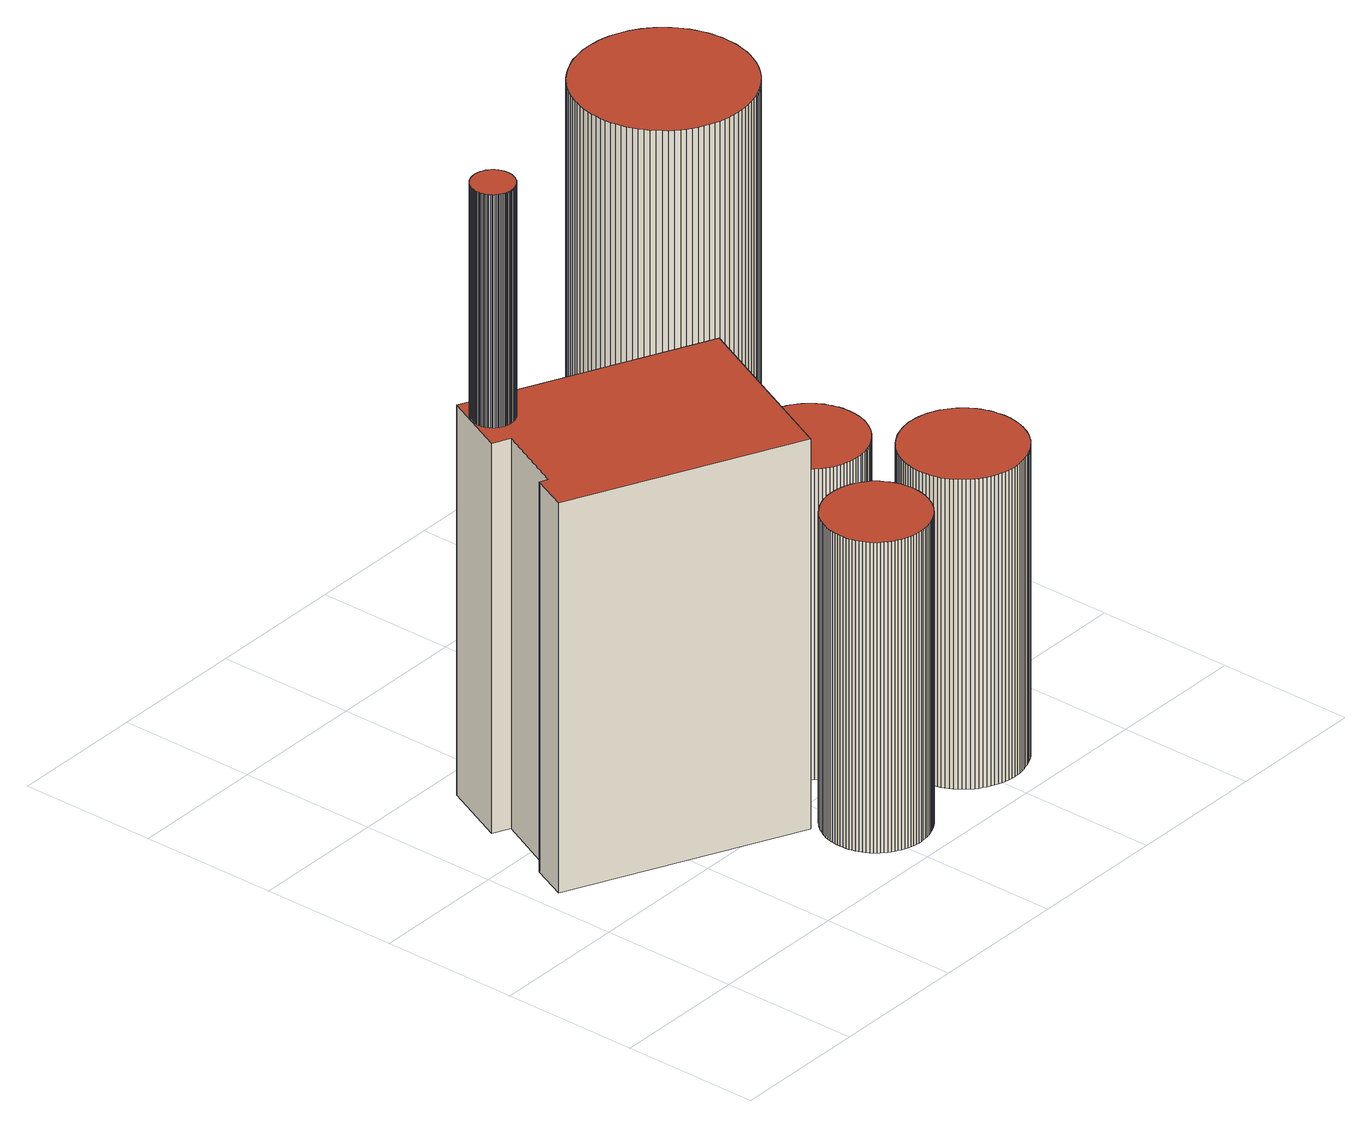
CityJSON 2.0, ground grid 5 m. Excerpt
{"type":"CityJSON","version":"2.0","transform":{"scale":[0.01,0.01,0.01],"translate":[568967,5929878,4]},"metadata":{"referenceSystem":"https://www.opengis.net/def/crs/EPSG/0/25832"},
"CityObjects":{
"building1":{"type":"Building","attributes":{"Grundfläche 2D":"60.730688","Grundhöhe NN":"4.911"},"children":["building1-1"],"geometry":[{"type":"Solid","lod":"3","boundaries":[[[[0,1,2,3,4,5,6,7]],[[8,9,6,5]],[[9,10,7,6]],[[10,11,0,7]],[[11,12,1,0]],[[12,13,2,1]],[[13,14,3,2]],[[14,15,4,3]],[[15,8,5,4]],[[8,15,14,13,12,11,10,9]]]],"semantics":{"surfaces":[{"type":"RoofSurface"},{"type":"WallSurface"},{"type":"GroundSurface"}],"values":[[0,1,1,1,1,1,1,1,1,2]]}}]},
"building1-1":{"type":"BuildingInstallation","parents":["building1"],"geometry":[{"type":"MultiSurface","lod":"3","boundaries":[[[16,17,18,19,20,21,22,23,24,25,26,27,28,29,30,31,32,33,34,35,36,37,38,39,40,41,42,43,44,45,46,47,48,49,50,51,52,53,54,55,56,57,58,59,60,61,62,63,64,65,66,67,68,69,70,71,72,73,74,75,76,77,78,79,80,81,82,83,84,85,86,87,88,89,90,91,92,93,94,95,96,97,98,99,100,101,102,103,104,105,106,107,108,109,110,111,112,113,114,115]],[[116,117,22,21]],[[117,118,23,22]],[[118,119,24,23]],[[119,120,25,24]],[[120,121,26,25]],[[122,123,115,114]],[[123,124,16,115]],[[124,125,17,16]],[[125,126,18,17]],[[126,127,19,18]],[[127,128,20,19]],[[128,116,21,20]],[[121,129,27,26]],[[28,27,129,130]],[[130,131,29,28]],[[131,132,30,29]],[[132,133,31,30]],[[133,134,32,31]],[[134,135,33,32]],[[135,136,34,33]],[[136,137,35,34]],[[137,138,36,35]],[[138,139,37,36]],[[139,140,38,37]],[[140,141,39,38]],[[141,142,40,39]],[[142,143,41,40]],[[143,144,42,41]],[[144,145,43,42]],[[145,146,44,43]],[[146,147,45,44]],[[147,148,46,45]],[[148,149,47,46]],[[149,150,48,47]],[[150,151,49,48]],[[151,152,50,49]],[[152,153,51,50]],[[153,154,52,51]],[[154,155,53,52]],[[155,156,54,53]],[[156,157,55,54]],[[157,158,56,55]],[[57,56,158,159]],[[159,160,58,57]],[[160,161,59,58]],[[161,162,60,59]],[[162,163,61,60]],[[163,164,62,61]],[[164,165,63,62]],[[165,166,64,63]],[[166,167,65,64]],[[167,168,66,65]],[[168,169,67,66]],[[169,170,68,67]],[[170,171,69,68]],[[171,172,70,69]],[[172,173,71,70]],[[173,174,72,71]],[[174,175,73,72]],[[175,176,74,73]],[[176,177,75,74]],[[177,178,76,75]],[[178,179,77,76]],[[179,180,78,77]],[[180,181,79,78]],[[181,182,80,79]],[[182,183,81,80]],[[183,184,82,81]],[[184,185,83,82]],[[185,186,84,83]],[[186,187,85,84]],[[187,188,86,85]],[[188,189,87,86]],[[189,190,88,87]],[[190,191,89,88]],[[191,192,90,89]],[[192,193,91,90]],[[193,194,92,91]],[[194,195,93,92]],[[195,196,94,93]],[[196,197,95,94]],[[197,198,96,95]],[[198,199,97,96]],[[199,200,98,97]],[[200,201,99,98]],[[201,202,100,99]],[[202,203,101,100]],[[203,204,102,101]],[[204,205,103,102]],[[205,206,104,103]],[[206,207,105,104]],[[207,208,106,105]],[[208,209,107,106]],[[209,210,108,107]],[[210,211,109,108]],[[211,212,110,109]],[[212,213,111,110]],[[213,214,112,111]],[[214,215,113,112]],[[215,122,114,113]]],"semantics":{"surfaces":[{"type":"RoofSurface"},{"type":"WallSurface"}],"values":[0,1,1,1,1,1,1,1,1,1,1,1,1,1,1,1,1,1,1,1,1,1,1,1,1,1,1,1,1,1,1,1,1,1,1,1,1,1,1,1,1,1,1,1,1,1,1,1,1,1,1,1,1,1,1,1,1,1,1,1,1,1,1,1,1,1,1,1,1,1,1,1,1,1,1,1,1,1,1,1,1,1,1,1,1,1,1,1,1,1,1,1,1,1,1,1,1,1,1,1,1]}}]},
"building2":{"type":"Building","attributes":{"Grundfläche 2D":"10.771127","Grundhöhe NN":"4.919"},"geometry":[{"type":"Solid","lod":"3","boundaries":[[[[216,217,218,219,220,221,222,223,224,225,226,227,228,229,230,231,232,233,234,235,236,237,238,239,240,241,242,243,244,245,246,247,248,249,250,251,252,253,254,255,256,257,258,259,260,261,262,263,264,265,266,267,268,269,270,271,272,273,274,275,276,277,278,279,280,281,282,283,284,285,286,287,288,289,290,291,292,293,294,295,296,297,298,299,300,301,302,303,304,305,306,307,308,309,310,311,312,313,314,315]],[[316,317,222,221]],[[318,319,310,309]],[[319,320,311,310]],[[320,321,312,311]],[[321,322,313,312]],[[322,323,314,313]],[[323,324,315,314]],[[325,316,221,220]],[[324,326,216,315]],[[326,327,217,216]],[[327,328,218,217]],[[328,329,219,218]],[[329,325,220,219]],[[317,330,223,222]],[[330,331,224,223]],[[331,332,225,224]],[[332,333,226,225]],[[333,334,227,226]],[[334,335,228,227]],[[335,336,229,228]],[[336,337,230,229]],[[337,338,231,230]],[[338,339,232,231]],[[339,340,233,232]],[[340,341,234,233]],[[341,342,235,234]],[[342,343,236,235]],[[343,344,237,236]],[[344,345,238,237]],[[345,346,239,238]],[[346,347,240,239]],[[347,348,241,240]],[[348,349,242,241]],[[349,350,243,242]],[[350,351,244,243]],[[351,352,245,244]],[[352,353,246,245]],[[353,354,247,246]],[[354,355,248,247]],[[355,356,249,248]],[[356,357,250,249]],[[357,358,251,250]],[[358,359,252,251]],[[359,360,253,252]],[[360,361,254,253]],[[361,362,255,254]],[[362,363,256,255]],[[363,364,257,256]],[[364,365,258,257]],[[365,366,259,258]],[[366,367,260,259]],[[367,368,261,260]],[[368,369,262,261]],[[369,370,263,262]],[[370,371,264,263]],[[371,372,265,264]],[[372,373,266,265]],[[373,374,267,266]],[[374,375,268,267]],[[375,376,269,268]],[[376,377,270,269]],[[377,378,271,270]],[[378,379,272,271]],[[379,380,273,272]],[[380,381,274,273]],[[381,382,275,274]],[[382,383,276,275]],[[383,384,277,276]],[[384,385,278,277]],[[385,386,279,278]],[[386,387,280,279]],[[387,388,281,280]],[[388,389,282,281]],[[389,390,283,282]],[[390,391,284,283]],[[391,392,285,284]],[[392,393,286,285]],[[393,394,287,286]],[[394,395,288,287]],[[395,396,289,288]],[[396,397,290,289]],[[397,398,291,290]],[[398,399,292,291]],[[399,400,293,292]],[[400,401,294,293]],[[401,402,295,294]],[[402,403,296,295]],[[403,404,297,296]],[[404,405,298,297]],[[405,406,299,298]],[[406,407,300,299]],[[407,408,301,300]],[[408,409,302,301]],[[409,410,303,302]],[[410,411,304,303]],[[411,412,305,304]],[[412,413,306,305]],[[413,414,307,306]],[[414,415,308,307]],[[415,318,309,308]],[[322,321,320,319,318,415,414,413,412,411,410,409,408,407,406,405,404,403,402,401,400,399,398,397,396,395,394,393,392,391,390,389,388,387,386,385,384,383,382,381,380,379,378,377,376,375,374,373,372,371,370,369,368,367,366,365,364,363,362,361,360,359,358,357,356,355,354,353,352,351,350,349,348,347,346,345,344,343,342,341,340,339,338,337,336,335,334,333,332,331,330,317,316,325,329,328,327,326,324,323]]]],"semantics":{"surfaces":[{"type":"RoofSurface"},{"type":"WallSurface"},{"type":"GroundSurface"}],"values":[[0,1,1,1,1,1,1,1,1,1,1,1,1,1,1,1,1,1,1,1,1,1,1,1,1,1,1,1,1,1,1,1,1,1,1,1,1,1,1,1,1,1,1,1,1,1,1,1,1,1,1,1,1,1,1,1,1,1,1,1,1,1,1,1,1,1,1,1,1,1,1,1,1,1,1,1,1,1,1,1,1,1,1,1,1,1,1,1,1,1,1,1,1,1,1,1,1,1,1,1,1,2]]}}]},
"building3":{"type":"Building","attributes":{"Grundfläche 2D":"12.498161","Grundhöhe NN":"4.917"},"geometry":[{"type":"Solid","lod":"3","boundaries":[[[[416,417,418,419,420,421,422,423,424,425,426,427,428,429,430,431,432,433,434,435,436,437,438,439,440,441,442,443,444,445,446,447,448,449,450,451,452,453,454,455,456,457,458,459,460,461,462,463,464,465,466,467,468,469,470,471,472,473,474,475,476,477,478,479,480,481,482,483,484,485,486,487,488,489,490,491,492,493,494,495,496,497,498,499,500,501,502,503,504,505,506,507,508,509,510,511,512,513,514,515]],[[516,517,420,419]],[[517,518,421,420]],[[519,520,497,496]],[[520,521,498,497]],[[521,522,499,498]],[[522,523,500,499]],[[523,524,501,500]],[[524,525,502,501]],[[525,526,503,502]],[[526,527,504,503]],[[527,528,505,504]],[[528,529,506,505]],[[529,530,507,506]],[[530,531,508,507]],[[531,532,509,508]],[[532,533,510,509]],[[533,534,511,510]],[[534,535,512,511]],[[535,536,513,512]],[[536,537,514,513]],[[537,538,515,514]],[[539,516,419,418]],[[538,540,416,515]],[[540,541,417,416]],[[541,539,418,417]],[[518,542,422,421]],[[542,543,423,422]],[[543,544,424,423]],[[544,545,425,424]],[[545,546,426,425]],[[546,547,427,426]],[[547,548,428,427]],[[548,549,429,428]],[[549,550,430,429]],[[550,551,431,430]],[[551,552,432,431]],[[552,553,433,432]],[[553,554,434,433]],[[554,555,435,434]],[[555,556,436,435]],[[556,557,437,436]],[[557,558,438,437]],[[558,559,439,438]],[[559,560,440,439]],[[560,561,441,440]],[[561,562,442,441]],[[562,563,443,442]],[[563,564,444,443]],[[564,565,445,444]],[[565,566,446,445]],[[566,567,447,446]],[[567,568,448,447]],[[568,569,449,448]],[[569,570,450,449]],[[570,571,451,450]],[[571,572,452,451]],[[572,573,453,452]],[[573,574,454,453]],[[574,575,455,454]],[[575,576,456,455]],[[576,577,457,456]],[[577,578,458,457]],[[578,579,459,458]],[[579,580,460,459]],[[580,581,461,460]],[[581,582,462,461]],[[582,583,463,462]],[[583,584,464,463]],[[584,585,465,464]],[[585,586,466,465]],[[586,587,467,466]],[[587,588,468,467]],[[588,589,469,468]],[[589,590,470,469]],[[590,591,471,470]],[[591,592,472,471]],[[592,593,473,472]],[[593,594,474,473]],[[594,595,475,474]],[[595,596,476,475]],[[596,597,477,476]],[[597,598,478,477]],[[598,599,479,478]],[[599,600,480,479]],[[600,601,481,480]],[[601,602,482,481]],[[602,603,483,482]],[[603,604,484,483]],[[604,605,485,484]],[[605,606,486,485]],[[606,607,487,486]],[[607,608,488,487]],[[608,609,489,488]],[[609,610,490,489]],[[610,611,491,490]],[[611,612,492,491]],[[612,613,493,492]],[[613,614,494,493]],[[614,615,495,494]],[[615,519,496,495]],[[536,535,534,533,532,531,530,529,528,527,526,525,524,523,522,521,520,519,615,614,613,612,611,610,609,608,607,606,605,604,603,602,601,600,599,598,597,596,595,594,593,592,591,590,589,588,587,586,585,584,583,582,581,580,579,578,577,576,575,574,573,572,571,570,569,568,567,566,565,564,563,562,561,560,559,558,557,556,555,554,553,552,551,550,549,548,547,546,545,544,543,542,518,517,516,539,541,540,538,537]]]],"semantics":{"surfaces":[{"type":"RoofSurface"},{"type":"WallSurface"},{"type":"GroundSurface"}],"values":[[0,1,1,1,1,1,1,1,1,1,1,1,1,1,1,1,1,1,1,1,1,1,1,1,1,1,1,1,1,1,1,1,1,1,1,1,1,1,1,1,1,1,1,1,1,1,1,1,1,1,1,1,1,1,1,1,1,1,1,1,1,1,1,1,1,1,1,1,1,1,1,1,1,1,1,1,1,1,1,1,1,1,1,1,1,1,1,1,1,1,1,1,1,1,1,1,1,1,1,1,1,2]]}}]},
"building4":{"type":"Building","attributes":{"Grundfläche 2D":"14.811055","Grundhöhe NN":"4.956"},"geometry":[{"type":"Solid","lod":"3","boundaries":[[[[616,617,618,619,620,621,622,623,624,625,626,627,628,629,630,631,632,633,634,635,636,637,638,639,640,641,642,643,644,645,646,647,648,649,650,651,652,653,654,655,656,657,658,659,660,661,662,663,664,665,666,667,668,669,670,671,672,673,674,675,676,677,678,679,680,681,682,683,684,685,686,687,688,689,690,691,692,693,694,695,696,697,698,699,700,701,702,703,704,705,706,707,708,709,710,711,712,713,714,715]],[[716,717,619,618]],[[717,718,620,619]],[[718,719,621,620]],[[719,720,622,621]],[[720,721,623,622]],[[721,722,624,623]],[[722,723,625,624]],[[723,724,626,625]],[[724,725,627,626]],[[725,726,628,627]],[[727,716,618,617]],[[728,729,616,715]],[[729,727,617,616]],[[726,730,629,628]],[[730,731,630,629]],[[731,732,631,630]],[[732,733,632,631]],[[733,734,633,632]],[[734,735,634,633]],[[735,736,635,634]],[[736,737,636,635]],[[737,738,637,636]],[[738,739,638,637]],[[739,740,639,638]],[[740,741,640,639]],[[741,742,641,640]],[[742,743,642,641]],[[743,744,643,642]],[[744,745,644,643]],[[745,746,645,644]],[[746,747,646,645]],[[747,748,647,646]],[[748,749,648,647]],[[749,750,649,648]],[[750,751,650,649]],[[751,752,651,650]],[[752,753,652,651]],[[753,754,653,652]],[[754,755,654,653]],[[755,756,655,654]],[[756,757,656,655]],[[757,758,657,656]],[[758,759,658,657]],[[759,760,659,658]],[[760,761,660,659]],[[761,762,661,660]],[[762,763,662,661]],[[763,764,663,662]],[[764,765,664,663]],[[765,766,665,664]],[[766,767,666,665]],[[767,768,667,666]],[[768,769,668,667]],[[769,770,669,668]],[[770,771,670,669]],[[771,772,671,670]],[[772,773,672,671]],[[773,774,673,672]],[[774,775,674,673]],[[775,776,675,674]],[[776,777,676,675]],[[777,778,677,676]],[[778,779,678,677]],[[779,780,679,678]],[[780,781,680,679]],[[781,782,681,680]],[[782,783,682,681]],[[783,784,683,682]],[[784,785,684,683]],[[785,786,685,684]],[[786,787,686,685]],[[787,788,687,686]],[[788,789,688,687]],[[789,790,689,688]],[[790,791,690,689]],[[791,792,691,690]],[[792,793,692,691]],[[793,794,693,692]],[[794,795,694,693]],[[795,796,695,694]],[[796,797,696,695]],[[797,798,697,696]],[[798,799,698,697]],[[799,800,699,698]],[[800,801,700,699]],[[801,802,701,700]],[[802,803,702,701]],[[803,804,703,702]],[[804,805,704,703]],[[805,806,705,704]],[[806,807,706,705]],[[807,808,707,706]],[[808,809,708,707]],[[809,810,709,708]],[[810,811,710,709]],[[811,812,711,710]],[[812,813,712,711]],[[813,814,713,712]],[[814,815,714,713]],[[815,728,715,714]],[[812,811,810,809,808,807,806,805,804,803,802,801,800,799,798,797,796,795,794,793,792,791,790,789,788,787,786,785,784,783,782,781,780,779,778,777,776,775,774,773,772,771,770,769,768,767,766,765,764,763,762,761,760,759,758,757,756,755,754,753,752,751,750,749,748,747,746,745,744,743,742,741,740,739,738,737,736,732,725,724,723,722,721,720,719,717,716,727,729,728,815,814,813]],[[736,735,732]],[[735,734,733]],[[735,733,732]],[[732,731,725]],[[725,731,730,726]],[[719,718,717]]]],"semantics":{"surfaces":[{"type":"RoofSurface"},{"type":"WallSurface"},{"type":"GroundSurface"}],"values":[[0,1,1,1,1,1,1,1,1,1,1,1,1,1,1,1,1,1,1,1,1,1,1,1,1,1,1,1,1,1,1,1,1,1,1,1,1,1,1,1,1,1,1,1,1,1,1,1,1,1,1,1,1,1,1,1,1,1,1,1,1,1,1,1,1,1,1,1,1,1,1,1,1,1,1,1,1,1,1,1,1,1,1,1,1,1,1,1,1,1,1,1,1,1,1,1,1,1,1,1,1,2,2,2,2,2,2,2]]}}]},
"building5":{"type":"Building","attributes":{"Grundfläche 2D":"30.775525","Grundhöhe NN":"4.863"},"geometry":[{"type":"Solid","lod":"3","boundaries":[[[[816,817,818,819,820,821,822,823,824,825,826,827,828,829,830,831,832,833,834,835,836,837,838,839,840,841,842,843,844,845,846,847,848,849,850,851,852,853,854,855,856,857,858,859,860,861,862,863,864,865,866,867,868,869,870,871,872,873,874,875,876,877,878,879,880,881,882,883,884,885,886,887,888,889,890,891,892,893,894,895,896,897,898,899,900,901,902,903,904,905,906,907,908,909,910,911,912,913,914,915]],[[916,917,824,823]],[[917,918,825,824]],[[918,919,826,825]],[[919,920,827,826]],[[920,921,828,827]],[[921,922,829,828]],[[922,923,830,829]],[[923,924,831,830]],[[924,925,832,831]],[[925,926,833,832]],[[926,927,834,833]],[[928,916,823,822]],[[929,928,822,821]],[[927,930,835,834]],[[930,931,836,835]],[[931,932,837,836]],[[932,933,838,837]],[[933,934,839,838]],[[934,935,840,839]],[[935,936,841,840]],[[936,937,842,841]],[[937,938,843,842]],[[938,939,844,843]],[[939,940,845,844]],[[940,941,846,845]],[[941,942,847,846]],[[942,943,848,847]],[[943,944,849,848]],[[944,945,850,849]],[[945,946,851,850]],[[946,947,852,851]],[[947,948,853,852]],[[948,949,854,853]],[[949,950,855,854]],[[950,951,856,855]],[[951,952,857,856]],[[952,953,858,857]],[[953,954,859,858]],[[954,955,860,859]],[[955,956,861,860]],[[956,957,862,861]],[[957,958,863,862]],[[958,959,864,863]],[[959,960,865,864]],[[960,961,866,865]],[[961,962,867,866]],[[962,963,868,867]],[[963,964,869,868]],[[964,965,870,869]],[[965,966,871,870]],[[966,967,872,871]],[[967,968,873,872]],[[968,969,874,873]],[[969,970,875,874]],[[970,971,876,875]],[[971,972,877,876]],[[972,973,878,877]],[[973,974,879,878]],[[974,975,880,879]],[[975,976,881,880]],[[976,977,882,881]],[[977,978,883,882]],[[978,979,884,883]],[[979,980,885,884]],[[980,981,886,885]],[[981,982,887,886]],[[982,983,888,887]],[[983,984,889,888]],[[984,985,890,889]],[[985,986,891,890]],[[986,987,892,891]],[[987,988,893,892]],[[988,989,894,893]],[[989,990,895,894]],[[990,991,896,895]],[[991,992,897,896]],[[992,993,898,897]],[[993,994,899,898]],[[994,995,900,899]],[[995,996,901,900]],[[996,997,902,901]],[[997,998,903,902]],[[998,999,904,903]],[[999,1000,905,904]],[[1000,1001,906,905]],[[1001,1002,907,906]],[[1002,1003,908,907]],[[1003,1004,909,908]],[[1004,1005,910,909]],[[1005,1006,911,910]],[[1006,1007,912,911]],[[1007,1008,913,912]],[[1008,1009,914,913]],[[1009,1010,915,914]],[[1010,1011,816,915]],[[1011,1012,817,816]],[[1012,1013,818,817]],[[1013,1014,819,818]],[[1014,1015,820,819]],[[1015,929,821,820]],[[1008,1007,1006,1005,1004,1003,1002,1001,1000,999,998,997,996,995,994,993,992,991,990,989,988,987,986,985,984,983,982,981,980,979,978,977,976,975,974,973,972,971,970,969,968,967,966,965,964,963,962,961,960,959,958,957,956,955,954,953,952,951,950,949,948,947,946,945,944,943,942,941,940,939,938,937,936,935,934,933,932,931,930,927,926,925,924,923,922,921,920,919,918,917,916,928,929,1015,1014,1013,1012,1011,1010,1009]]]],"semantics":{"surfaces":[{"type":"RoofSurface"},{"type":"WallSurface"},{"type":"GroundSurface"}],"values":[[0,1,1,1,1,1,1,1,1,1,1,1,1,1,1,1,1,1,1,1,1,1,1,1,1,1,1,1,1,1,1,1,1,1,1,1,1,1,1,1,1,1,1,1,1,1,1,1,1,1,1,1,1,1,1,1,1,1,1,1,1,1,1,1,1,1,1,1,1,1,1,1,1,1,1,1,1,1,1,1,1,1,1,1,1,1,1,1,1,1,1,1,1,1,1,1,1,1,1,1,1,2]]}}]}
},
"vertices":[
[327,1398,1566],[219,1164,1566],[281,1135,1566],[164,885,1566],[136,898,1566],[76,769,1566],[888,391,1566],[1173,1005,1566],[76,769,91],[888,391,91],[1173,1005,91],[327,1398,91],[219,1164,91],[281,1135,91],[164,885,91],[136,898,91],
[371,1342,2447],[366,1343,2447],[361,1344,2447],[357,1344,2447],[352,1345,2447],[347,1344,2447],[342,1344,2447],[338,1343,2447],[333,1342,2447],[328,1341,2447],[324,1339,2447],[319,1337,2447],[315,1335,2447],[311,1333,2447],[307,1330,2447],[303,1327,2447],[300,1324,2447],[296,1320,2447],[293,1317,2447],[290,1313,2447],[288,1309,2447],[285,1305,2447],[283,1301,2447],[281,1296,2447],[280,1292,2447],[278,1287,2447],[277,1283,2447],[277,1278,2447],[276,1273,2447],[276,1268,2447],[276,1263,2447],[277,1259,2447],[277,1254,2447],[278,1249,2447],[280,1245,2447],[281,1240,2447],[283,1236,2447],[285,1232,2447],[288,1227,2447],[291,1224,2447],[293,1220,2447],[297,1216,2447],[300,1213,2447],[304,1210,2447],[307,1207,2447],[311,1204,2447],[316,1202,2447],[320,1199,2447],[324,1197,2447],[329,1196,2447],[333,1195,2447],[338,1193,2447],[343,1193,2447],[347,1192,2447],[352,1192,2447],[357,1192,2447],[362,1193,2447],[366,1194,2447],[371,1195,2447],[376,1196,2447],[380,1198,2447],[385,1200,2447],[389,1202,2447],[393,1204,2447],[397,1207,2447],[401,1210,2447],[404,1213,2447],[408,1216,2447],[411,1220,2447],[414,1224,2447],[416,1228,2447],[419,1232,2447],[421,1236,2447],[423,1240,2447],[424,1245,2447],[426,1250,2447],[427,1254,2447],[428,1259,2447],[428,1264,2447],[428,1268,2447],[428,1273,2447],[428,1278,2447],[427,1283,2447],[426,1287,2447],[424,1292,2447],[423,1296,2447],[421,1301,2447],[419,1305,2447],[416,1309,2447],[414,1313,2447],[411,1317,2447],[407,1321,2447],[404,1324,2447],[401,1327,2447],[397,1330,2447],[393,1333,2447],[389,1335,2447],[384,1337,2447],[380,1339,2447],[375,1341,2447],[347,1344,1566],[342,1344,1566],[338,1343,1566],[333,1342,1566],[328,1341,1566],[324,1339,1566],[380,1339,1566],[375,1341,1566],[371,1342,1566],[366,1343,1566],[361,1344,1566],[357,1344,1566],[352,1345,1566],[319,1337,1566],[315,1335,1566],[311,1333,1566],[307,1330,1566],[303,1327,1566],[300,1324,1566],[296,1320,1566],[293,1317,1566],[290,1313,1566],[288,1309,1566],[285,1305,1566],[283,1301,1566],[281,1296,1566],[280,1292,1566],[278,1287,1566],[277,1283,1566],[277,1278,1566],[276,1273,1566],[276,1268,1566],[276,1263,1566],[277,1259,1566],[277,1254,1566],[278,1249,1566],[280,1245,1566],[281,1240,1566],[283,1236,1566],[285,1232,1566],[288,1227,1566],[291,1224,1566],[293,1220,1566],[297,1216,1566],[300,1213,1566],[304,1210,1566],[307,1207,1566],[311,1204,1566],[316,1202,1566],[320,1199,1566],[324,1197,1566],[329,1196,1566],[333,1195,1566],[338,1193,1566],[343,1193,1566],[347,1192,1566],[352,1192,1566],[357,1192,1566],[362,1193,1566],[366,1194,1566],[371,1195,1566],[376,1196,1566],[380,1198,1566],[385,1200,1566],[389,1202,1566],[393,1204,1566],[397,1207,1566],[401,1210,1566],[404,1213,1566],[408,1216,1566],[411,1220,1566],[414,1224,1566],[416,1228,1566],[419,1232,1566],[421,1236,1566],[423,1240,1566],[424,1245,1566],[426,1250,1566],[427,1254,1566],[428,1259,1566],[428,1264,1566],[428,1268,1566],[428,1273,1566],[428,1278,1566],[427,1283,1566],[426,1287,1566],[424,1292,1566],[423,1296,1566],[421,1301,1566],[419,1305,1566],[416,1309,1566],[414,1313,1566],[411,1317,1566],[407,1321,1566],[404,1324,1566],[401,1327,1566],[397,1330,1566],[393,1333,1566],[389,1335,1566],[384,1337,1566],
[917,380,1266],[909,371,1266],[902,362,1266],[896,352,1266],[890,342,1266],[884,332,1266],[880,321,1266],[876,310,1266],[873,299,1266],[870,287,1266],[869,276,1266],[868,264,1266],[867,253,1266],[868,241,1266],[869,229,1266],[870,218,1266],[873,207,1266],[876,195,1266],[880,184,1266],[885,174,1266],[890,163,1266],[896,153,1266],[903,144,1266],[910,135,1266],[918,126,1266],[926,118,1266],[935,110,1266],[944,103,1266],[954,96,1266],[964,91,1266],[974,85,1266],[985,81,1266],[996,77,1266],[1007,74,1266],[1018,71,1266],[1030,69,1266],[1041,68,1266],[1053,68,1266],[1065,68,1266],[1076,70,1266],[1088,71,1266],[1099,74,1266],[1110,77,1266],[1121,81,1266],[1132,86,1266],[1142,91,1266],[1152,97,1266],[1162,104,1266],[1171,111,1266],[1180,119,1266],[1188,127,1266],[1195,136,1266],[1203,145,1266],[1209,155,1266],[1215,165,1266],[1220,175,1266],[1225,186,1266],[1229,197,1266],[1232,208,1266],[1234,219,1266],[1236,231,1266],[1237,242,1266],[1238,254,1266],[1237,266,1266],[1236,277,1266],[1234,289,1266],[1232,300,1266],[1228,311,1266],[1224,322,1266],[1220,333,1266],[1214,343,1266],[1208,353,1266],[1202,363,1266],[1195,372,1266],[1187,381,1266],[1179,389,1266],[1170,396,1266],[1161,404,1266],[1151,410,1266],[1141,416,1266],[1131,421,1266],[1120,426,1266],[1109,430,1266],[1098,433,1266],[1086,435,1266],[1075,437,1266],[1063,438,1266],[1052,438,1266],[1040,438,1266],[1028,437,1266],[1017,435,1266],[1006,433,1266],[994,429,1266],[983,425,1266],[973,421,1266],[962,415,1266],[953,409,1266],[943,403,1266],[934,396,1266],[925,388,1266],[884,332,92],[880,321,92],[983,425,92],[973,421,92],[962,415,92],[953,409,92],[943,403,92],[934,396,92],[925,388,92],[890,342,92],[917,380,92],[909,371,92],[902,362,92],[896,352,92],[876,310,92],[873,299,92],[870,287,92],[869,276,92],[868,264,92],[867,253,92],[868,241,92],[869,229,92],[870,218,92],[873,207,92],[876,195,92],[880,184,92],[885,174,92],[890,163,92],[896,153,92],[903,144,92],[910,135,92],[918,126,92],[926,118,92],[935,110,92],[944,103,92],[954,96,92],[964,91,92],[974,85,92],[985,81,92],[996,77,92],[1007,74,92],[1018,71,92],[1030,69,92],[1041,68,92],[1053,68,92],[1065,68,92],[1076,70,92],[1088,71,92],[1099,74,92],[1110,77,92],[1121,81,92],[1132,86,92],[1142,91,92],[1152,97,92],[1162,104,92],[1171,111,92],[1180,119,92],[1188,127,92],[1195,136,92],[1203,145,92],[1209,155,92],[1215,165,92],[1220,175,92],[1225,186,92],[1229,197,92],[1232,208,92],[1234,219,92],[1236,231,92],[1237,242,92],[1238,254,92],[1237,266,92],[1236,277,92],[1234,289,92],[1232,300,92],[1228,311,92],[1224,322,92],[1220,333,92],[1214,343,92],[1208,353,92],[1202,363,92],[1195,372,92],[1187,381,92],[1179,389,92],[1170,396,92],[1161,404,92],[1151,410,92],[1141,416,92],[1131,421,92],[1120,426,92],[1109,430,92],[1098,433,92],[1086,435,92],[1075,437,92],[1063,438,92],[1052,438,92],[1040,438,92],[1028,437,92],[1017,435,92],[1006,433,92],[994,429,92],
[1115,835,1266],[1108,825,1266],[1101,814,1266],[1094,803,1266],[1089,792,1266],[1084,781,1266],[1080,769,1266],[1076,757,1266],[1074,745,1266],[1072,732,1266],[1071,720,1266],[1070,707,1266],[1071,695,1266],[1072,682,1266],[1074,670,1266],[1077,658,1266],[1081,646,1266],[1085,634,1266],[1090,622,1266],[1096,611,1266],[1102,600,1266],[1109,590,1266],[1117,580,1266],[1126,571,1266],[1134,562,1266],[1144,554,1266],[1154,546,1266],[1164,539,1266],[1175,533,1266],[1186,527,1266],[1198,522,1266],[1210,518,1266],[1222,515,1266],[1234,512,1266],[1246,510,1266],[1259,509,1266],[1271,509,1266],[1284,509,1266],[1296,511,1266],[1309,513,1266],[1321,516,1266],[1333,519,1266],[1345,524,1266],[1356,529,1266],[1367,534,1266],[1378,541,1266],[1388,548,1266],[1398,556,1266],[1408,564,1266],[1416,573,1266],[1425,582,1266],[1432,592,1266],[1439,603,1266],[1445,614,1266],[1451,625,1266],[1456,636,1266],[1460,648,1266],[1464,660,1266],[1466,672,1266],[1468,685,1266],[1469,697,1266],[1469,710,1266],[1469,722,1266],[1468,735,1266],[1466,747,1266],[1463,759,1266],[1459,771,1266],[1455,783,1266],[1450,795,1266],[1444,806,1266],[1438,817,1266],[1431,827,1266],[1423,837,1266],[1415,846,1266],[1406,855,1266],[1396,863,1266],[1386,871,1266],[1376,878,1266],[1365,884,1266],[1354,890,1266],[1342,895,1266],[1330,899,1266],[1318,902,1266],[1306,905,1266],[1294,907,1266],[1281,908,1266],[1269,908,1266],[1256,908,1266],[1244,906,1266],[1231,904,1266],[1219,901,1266],[1207,898,1266],[1195,893,1266],[1184,888,1266],[1173,883,1266],[1162,876,1266],[1152,869,1266],[1142,861,1266],[1132,853,1266],[1124,844,1266],[1094,803,92],[1089,792,92],[1084,781,92],[1342,895,92],[1330,899,92],[1318,902,92],[1306,905,92],[1294,907,92],[1281,908,92],[1269,908,92],[1256,908,92],[1244,906,92],[1231,904,92],[1219,901,92],[1207,898,92],[1195,893,92],[1184,888,92],[1173,883,92],[1162,876,92],[1152,869,92],[1142,861,92],[1132,853,92],[1124,844,92],[1101,814,92],[1115,835,92],[1108,825,92],[1080,769,92],[1076,757,92],[1074,745,92],[1072,732,92],[1071,720,92],[1070,707,92],[1071,695,92],[1072,682,92],[1074,670,92],[1077,658,92],[1081,646,92],[1085,634,92],[1090,622,92],[1096,611,92],[1102,600,92],[1109,590,92],[1117,580,92],[1126,571,92],[1134,562,92],[1144,554,92],[1154,546,92],[1164,539,92],[1175,533,92],[1186,527,92],[1198,522,92],[1210,518,92],[1222,515,92],[1234,512,92],[1246,510,92],[1259,509,92],[1271,509,92],[1284,509,92],[1296,511,92],[1309,513,92],[1321,516,92],[1333,519,92],[1345,524,92],[1356,529,92],[1367,534,92],[1378,541,92],[1388,548,92],[1398,556,92],[1408,564,92],[1416,573,92],[1425,582,92],[1432,592,92],[1439,603,92],[1445,614,92],[1451,625,92],[1456,636,92],[1460,648,92],[1464,660,92],[1466,672,92],[1468,685,92],[1469,697,92],[1469,710,92],[1469,722,92],[1468,735,92],[1466,747,92],[1463,759,92],[1459,771,92],[1455,783,92],[1450,795,92],[1444,806,92],[1438,817,92],[1431,827,92],[1423,837,92],[1415,846,92],[1406,855,92],[1396,863,92],[1386,871,92],[1376,878,92],[1365,884,92],[1354,890,92],
[1619,505,1266],[1606,509,1266],[1593,512,1266],[1579,514,1266],[1566,516,1266],[1552,517,1266],[1538,517,1266],[1525,516,1266],[1511,514,1266],[1498,511,1266],[1485,508,1266],[1472,503,1266],[1459,498,1266],[1447,492,1266],[1435,486,1266],[1423,478,1266],[1412,470,1266],[1402,461,1266],[1392,452,1266],[1383,442,1266],[1374,431,1266],[1366,420,1266],[1359,409,1266],[1353,396,1266],[1347,384,1266],[1342,371,1266],[1338,358,1266],[1335,345,1266],[1332,332,1266],[1331,318,1266],[1330,305,1266],[1330,291,1266],[1331,277,1266],[1333,264,1266],[1335,250,1266],[1339,237,1266],[1343,224,1266],[1348,212,1266],[1354,199,1266],[1361,187,1266],[1369,176,1266],[1377,165,1266],[1385,155,1266],[1395,145,1266],[1405,135,1266],[1415,127,1266],[1427,119,1266],[1438,112,1266],[1450,105,1266],[1462,100,1266],[1475,95,1266],[1488,91,1266],[1502,87,1266],[1515,85,1266],[1529,83,1266],[1542,82,1266],[1556,83,1266],[1569,83,1266],[1583,85,1266],[1596,88,1266],[1609,92,1266],[1622,96,1266],[1635,101,1266],[1647,107,1266],[1659,114,1266],[1671,121,1266],[1682,129,1266],[1692,138,1266],[1702,147,1266],[1711,157,1266],[1720,168,1266],[1728,179,1266],[1735,191,1266],[1741,203,1266],[1747,215,1266],[1752,228,1266],[1756,241,1266],[1759,254,1266],[1762,267,1266],[1764,281,1266],[1764,295,1266],[1764,308,1266],[1763,322,1266],[1761,335,1266],[1759,349,1266],[1755,362,1266],[1751,375,1266],[1746,388,1266],[1740,400,1266],[1733,412,1266],[1726,423,1266],[1718,434,1266],[1709,445,1266],[1699,454,1266],[1689,464,1266],[1679,472,1266],[1668,480,1266],[1656,488,1266],[1644,494,1266],[1632,500,1266],[1593,512,96],[1579,514,96],[1566,516,96],[1552,517,96],[1538,517,96],[1525,516,96],[1511,514,96],[1498,511,96],[1485,508,96],[1472,503,96],[1459,498,96],[1606,509,96],[1632,500,96],[1619,505,96],[1447,492,96],[1435,486,96],[1423,478,96],[1412,470,96],[1402,461,96],[1392,452,96],[1383,442,96],[1374,431,96],[1366,420,96],[1359,409,96],[1353,396,96],[1347,384,96],[1342,371,96],[1338,358,96],[1335,345,96],[1332,332,96],[1331,318,96],[1330,305,96],[1330,291,96],[1331,277,96],[1333,264,96],[1335,250,96],[1339,237,96],[1343,224,96],[1348,212,96],[1354,199,96],[1361,187,96],[1369,176,96],[1377,165,96],[1385,155,96],[1395,145,96],[1405,135,96],[1415,127,96],[1427,119,96],[1438,112,96],[1450,105,96],[1462,100,96],[1475,95,96],[1488,91,96],[1502,87,96],[1515,85,96],[1529,83,96],[1542,82,96],[1556,83,96],[1569,83,96],[1583,85,96],[1596,88,96],[1609,92,96],[1622,96,96],[1635,101,96],[1647,107,96],[1659,114,96],[1671,121,96],[1682,129,96],[1692,138,96],[1702,147,96],[1711,157,96],[1720,168,96],[1728,179,96],[1735,191,96],[1741,203,96],[1747,215,96],[1752,228,96],[1756,241,96],[1759,254,96],[1762,267,96],[1764,281,96],[1764,295,96],[1764,308,96],[1763,322,96],[1761,335,96],[1759,349,96],[1755,362,96],[1751,375,96],[1746,388,96],[1740,400,96],[1733,412,96],[1726,423,96],[1718,434,96],[1709,445,96],[1699,454,96],[1689,464,96],[1679,472,96],[1668,480,96],[1656,488,96],[1644,494,96],
[1633,2012,1891],[1620,1996,1891],[1609,1980,1891],[1599,1964,1891],[1589,1946,1891],[1581,1929,1891],[1574,1910,1891],[1568,1891,1891],[1564,1872,1891],[1560,1853,1891],[1558,1833,1891],[1557,1814,1891],[1557,1794,1891],[1559,1774,1891],[1561,1755,1891],[1565,1736,1891],[1570,1717,1891],[1577,1698,1891],[1584,1680,1891],[1593,1662,1891],[1602,1645,1891],[1613,1629,1891],[1625,1613,1891],[1637,1598,1891],[1651,1583,1891],[1666,1570,1891],[1681,1558,1891],[1697,1546,1891],[1714,1536,1891],[1731,1527,1891],[1749,1519,1891],[1767,1512,1891],[1786,1506,1891],[1805,1501,1891],[1824,1498,1891],[1844,1495,1891],[1864,1494,1891],[1883,1495,1891],[1903,1496,1891],[1922,1499,1891],[1942,1503,1891],[1961,1508,1891],[1979,1514,1891],[1997,1521,1891],[2015,1530,1891],[2032,1540,1891],[2049,1550,1891],[2065,1562,1891],[2080,1575,1891],[2094,1588,1891],[2107,1603,1891],[2119,1618,1891],[2131,1634,1891],[2141,1651,1891],[2151,1668,1891],[2159,1686,1891],[2166,1705,1891],[2172,1723,1891],[2176,1742,1891],[2180,1762,1891],[2182,1781,1891],[2183,1801,1891],[2183,1821,1891],[2181,1840,1891],[2179,1860,1891],[2175,1879,1891],[2170,1898,1891],[2163,1917,1891],[2156,1935,1891],[2147,1953,1891],[2138,1970,1891],[2127,1986,1891],[2115,2002,1891],[2103,2017,1891],[2089,2031,1891],[2074,2045,1891],[2059,2057,1891],[2043,2068,1891],[2026,2079,1891],[2009,2088,1891],[1991,2096,1891],[1973,2103,1891],[1954,2109,1891],[1935,2114,1891],[1916,2117,1891],[1896,2119,1891],[1876,2120,1891],[1857,2120,1891],[1837,2119,1891],[1818,2116,1891],[1798,2112,1891],[1779,2107,1891],[1761,2101,1891],[1742,2093,1891],[1725,2085,1891],[1708,2075,1891],[1691,2064,1891],[1675,2053,1891],[1660,2040,1891],[1646,2026,1891],[1568,1891,86],[1564,1872,86],[1560,1853,86],[1558,1833,86],[1557,1814,86],[1557,1794,86],[1559,1774,86],[1561,1755,86],[1565,1736,86],[1570,1717,86],[1577,1698,86],[1584,1680,86],[1574,1910,86],[1581,1929,86],[1593,1662,86],[1602,1645,86],[1613,1629,86],[1625,1613,86],[1637,1598,86],[1651,1583,86],[1666,1570,86],[1681,1558,86],[1697,1546,86],[1714,1536,86],[1731,1527,86],[1749,1519,86],[1767,1512,86],[1786,1506,86],[1805,1501,86],[1824,1498,86],[1844,1495,86],[1864,1494,86],[1883,1495,86],[1903,1496,86],[1922,1499,86],[1942,1503,86],[1961,1508,86],[1979,1514,86],[1997,1521,86],[2015,1530,86],[2032,1540,86],[2049,1550,86],[2065,1562,86],[2080,1575,86],[2094,1588,86],[2107,1603,86],[2119,1618,86],[2131,1634,86],[2141,1651,86],[2151,1668,86],[2159,1686,86],[2166,1705,86],[2172,1723,86],[2176,1742,86],[2180,1762,86],[2182,1781,86],[2183,1801,86],[2183,1821,86],[2181,1840,86],[2179,1860,86],[2175,1879,86],[2170,1898,86],[2163,1917,86],[2156,1935,86],[2147,1953,86],[2138,1970,86],[2127,1986,86],[2115,2002,86],[2103,2017,86],[2089,2031,86],[2074,2045,86],[2059,2057,86],[2043,2068,86],[2026,2079,86],[2009,2088,86],[1991,2096,86],[1973,2103,86],[1954,2109,86],[1935,2114,86],[1916,2117,86],[1896,2119,86],[1876,2120,86],[1857,2120,86],[1837,2119,86],[1818,2116,86],[1798,2112,86],[1779,2107,86],[1761,2101,86],[1742,2093,86],[1725,2085,86],[1708,2075,86],[1691,2064,86],[1675,2053,86],[1660,2040,86],[1646,2026,86],[1633,2012,86],[1620,1996,86],[1609,1980,86],[1599,1964,86],[1589,1946,86]
]}
